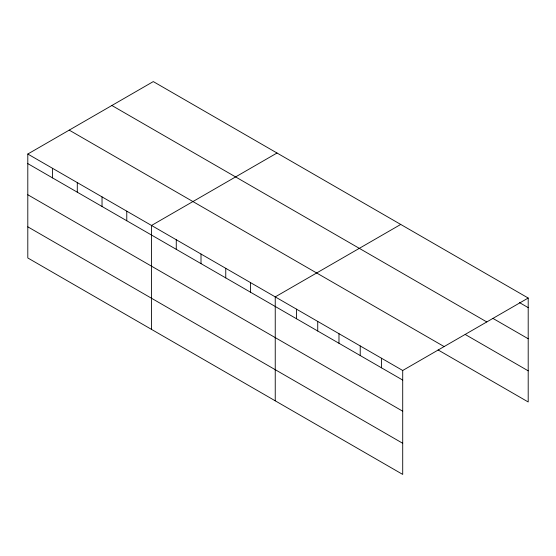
<?xml version="1.0" encoding="UTF-8"?>
<svg xmlns="http://www.w3.org/2000/svg" width="556" height="556" viewBox="0 0 556 556"><rect width="100%" height="100%" fill="white"/><g stroke="black" fill="none" stroke-linecap="round" stroke-linejoin="round"><path stroke-width="0.83" d="M402.711 411.204L402.711 370.484L27.8 154.033L27.8 257.963L402.711 474.414L402.711 411.204L27.8 194.753M438.093 349.946L528.2 401.967L528.2 298.037L153.289 81.586L27.8 154.033M277.006 153.011L151.524 225.465L151.524 329.395M400.73 224.443L275.241 296.89L275.241 400.82M402.711 370.484L528.2 298.037M519.408 302.547L528.2 307.628M493.033 318.456L528.2 338.757M111.874 105.494L486.792 321.945M465.198 334.462L528.2 370.831M69.208 130.125L444.126 346.576M27.8 163.617L402.711 380.075M27.8 226.827L402.711 443.285M381.472 358.224L381.472 367.808M360.225 345.957L360.225 355.541M338.979 333.69L338.979 343.274M317.733 321.424L317.733 331.008M296.487 309.157L296.487 318.748M250.499 282.608L250.499 292.192M225.757 268.319L225.757 277.91M201.008 254.036L201.008 263.62M176.266 239.747L176.266 249.338M126.775 211.176L126.775 220.767M102.033 196.893L102.033 206.478M77.291 182.604L77.291 192.188M52.542 168.315L52.542 177.906"/></g></svg>
